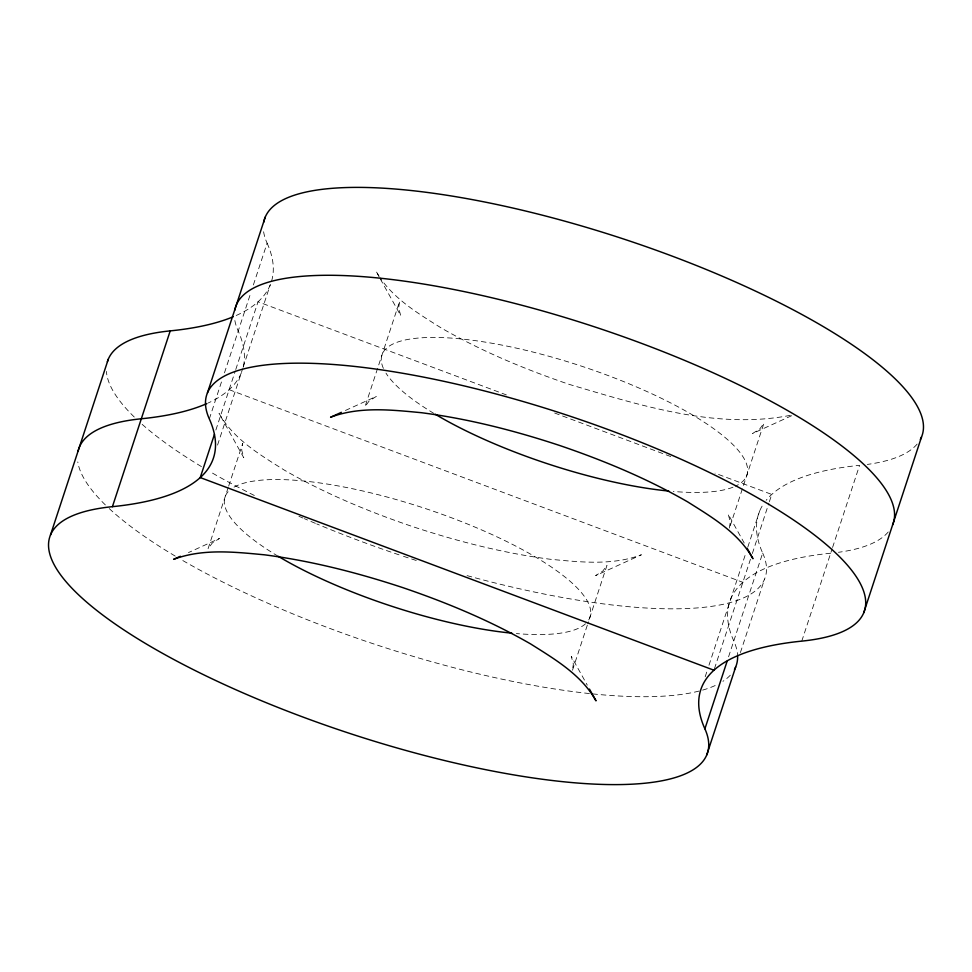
<?xml version="1.0" encoding="UTF-8"?>
<svg xmlns="http://www.w3.org/2000/svg" width="972" height="972" viewBox="0 0 972 972"><rect width="100%" height="100%" fill="white"/><g stroke="black" fill="none" stroke-linecap="round" stroke-linejoin="round"><path stroke-width="0.73" stroke-dasharray="4.86 3.65" d="M209.32 418.932L222.102 380.04M224.471 372.835L251.007 292.147M253.376 284.942L267.106 243.158A346.141 93.081 18.2 0 1 263.351 229.295M215.869 430.013L235.297 370.94M235.771 369.506L258.042 301.782L506.388 394.911M217.546 445.091L242.66 368.728M243.134 367.295L270.131 285.161M228.213 487.482L208.057 548.767L212.224 543.056L219.429 538.476L188.459 552.594M228.675 486.061L242.733 443.305L241.688 450.06L243.778 457.751L219.04 413.27C233.377 439.162 260.034 454.775 284.322 470.108C324.867 493.46 368.23 511.503 412.468 526.557C457.423 541.392 503.508 553.19 550.504 559.289C580.612 562.144 612.433 565.704 641.399 554.769L595.617 575.631L602.822 571.062L606.99 565.34L587.781 623.781M587.307 625.203L572.314 670.814L573.359 664.046L571.269 656.355L587.282 685.139M705.186 676.755L707.081 670.984M708.977 665.225L745.925 552.837M747.82 547.078L759.654 511.053M714.432 668.772L750.445 559.277M752.34 553.505L768.913 503.083M769.387 501.637L771.756 494.432L714.991 473.145M728.575 656.805L762.68 553.068A558.365 150.15 18.2 0 1 762.947 504.76M740.397 652.589L764.563 579.105M801.779 641.119L832.105 548.901M832.579 547.467L859.576 465.333A558.365 150.15 18.2 0 0 766.167 500.288M345.412 410.476L376.383 396.369L369.178 400.938L365.01 406.661L399.686 301.186L398.642 307.954L400.731 315.645L379.627 277.7M791.621 415.724L752.571 433.524L759.776 428.944L763.943 423.233L729.267 528.695L730.312 521.94L728.222 514.249L744.224 543.032M790.248 415.348C716.182 429.831 640.026 405.263 569.422 384.45C525.184 369.384 481.82 351.354 441.276 328.001C418.944 313.956 395.009 299.74 379.882 277.518M554.635 413.015L672.417 457.18M229.137 389.675L742.863 582.325M379.104 276.255L375.994 271.152L378.898 276.388M383.393 368.376A192.116 51.662 18.2 0 1 584.427 367.137A192.116 51.662 18.2 0 1 735.233 486.255M732.973 487.215A192.116 51.662 18.2 0 1 673.304 491.455M433.84 413.392A192.116 51.662 18.2 0 1 385.981 373.139M241.238 373.054A558.365 150.15 18.2 0 1 208.19 402.979M243.365 366.371A558.365 150.15 18.2 0 0 238.213 331.051A346.141 93.081 18.2 0 1 234.446 317.188M830.683 553.226A558.365 150.15 18.2 0 0 733.787 640.949A346.141 93.081 18.2 0 1 737.554 654.812M267.106 243.158A558.365 150.15 18.2 0 1 234.519 316.228M888.238 531.976A346.141 93.081 18.2 0 1 838.435 552.303M917.131 444.083A346.141 93.081 18.2 0 1 867.328 464.422M234.033 487.13A192.116 51.662 18.2 0 1 451.858 517.906A192.116 51.662 18.2 0 1 588.352 620.488M585.484 623.793A192.116 51.662 18.2 0 1 516.351 633.574M278.186 556.288A192.116 51.662 18.2 0 1 229.562 490.313M730.312 675.188A346.141 93.081 18.2 0 1 722.925 681.311M715.173 685.539A346.141 93.081 18.2 0 1 590.903 693.716M589.397 693.558A346.141 93.081 18.2 0 1 180.488 559.204M175.215 556.093A346.141 93.081 18.2 0 1 107.333 506.801M105.365 504.918A346.141 93.081 18.2 0 1 77.796 461.943M762.68 553.068A346.141 93.081 18.2 0 1 466.609 575.497M416.247 560.48A346.141 93.081 18.2 0 1 400.464 555.304M399.042 554.83A346.141 93.081 18.2 0 1 316.763 523.92M315.378 523.337A346.141 93.081 18.2 0 1 304.382 518.659M303.009 518.064A346.141 93.081 18.2 0 1 298.926 516.29M254.336 495.477A346.141 93.081 18.2 0 1 209.381 471.311M201.459 466.609A346.141 93.081 18.2 0 1 141.414 423.683M134.27 417.024A346.141 93.081 18.2 0 1 106.398 371.413"/><path stroke-width="1.46" d="M50.483 535.013L108.281 359.227M112.424 506.667A558.365 150.15 18.2 0 0 209.32 418.932A346.141 93.081 18.2 0 1 614.061 431.775A346.141 93.081 18.2 0 1 801.779 641.119A558.365 150.15 18.2 0 0 704.894 728.842A346.141 93.081 18.2 0 1 300.154 716A346.141 93.081 18.2 0 1 112.424 506.667L170.221 330.881A558.365 150.15 18.2 0 0 233.207 316.775M207.437 392.895L265.235 217.108M214.448 434.338L200.244 477.568L713.958 670.218M704.894 728.842L727.153 661.13M706.766 754.892L735.67 666.999M863.719 612.773L921.517 436.987M341.366 412.322L330.602 417.231C359.567 406.296 391.388 409.856 421.496 412.711C468.492 418.81 514.577 430.608 559.532 445.443C603.77 460.497 647.133 478.54 687.678 501.892C711.966 517.226 738.623 532.838 752.96 558.73L747.14 548.269M180.379 556.276L173.648 559.337C202.613 548.415 234.434 551.975 264.542 554.818C311.538 560.929 357.623 572.727 402.578 587.55C446.816 602.616 490.18 620.646 530.724 643.999C555.012 659.332 581.669 674.957 596.006 700.848L589.457 689.075M668.797 491.054A192.116 51.662 18.2 0 1 435.14 414.169M234.799 310.202A346.141 93.081 18.2 0 1 590.867 325.644A346.141 93.081 18.2 0 1 892.612 524.88M263.704 222.309A346.141 93.081 18.2 0 1 624.546 239.319A346.141 93.081 18.2 0 1 920.326 439.453M511.843 633.161A192.116 51.662 18.2 0 1 278.186 556.288M737.614 656.246A346.141 93.081 18.2 0 1 734.48 669.453M78.124 450.972A346.141 93.081 18.2 0 1 141.317 418.774A558.365 150.15 18.2 0 0 206.915 403.55M107.37 361.778A346.141 93.081 18.2 0 1 170.221 330.881"/></g></svg>
